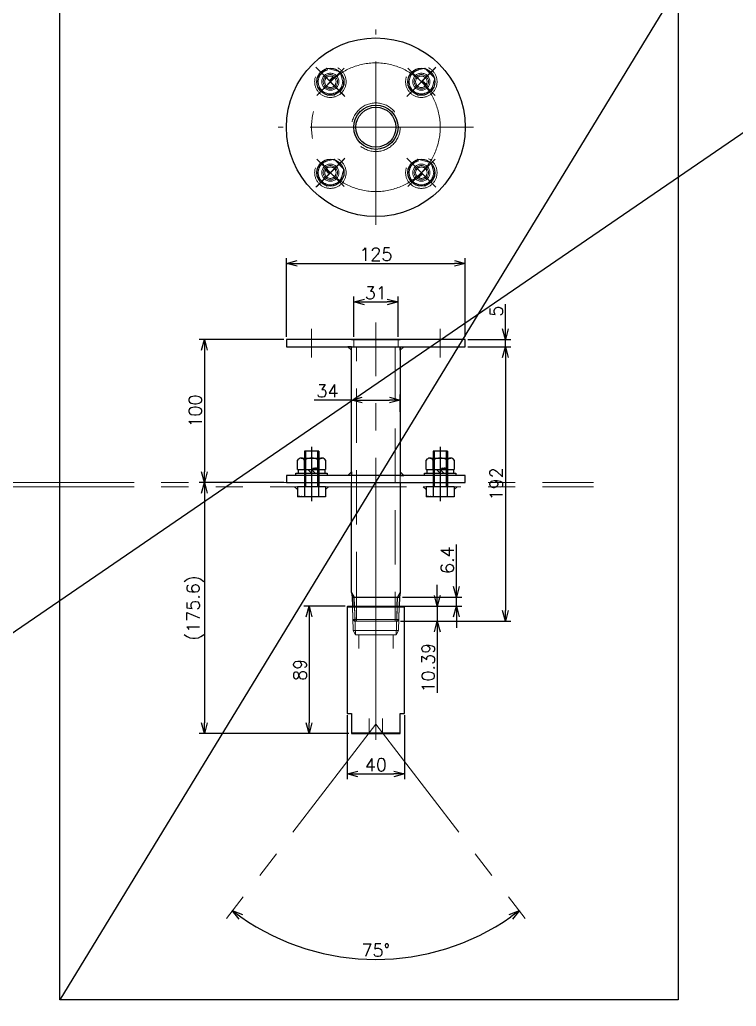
# Model space of a CAD drawing. Header units: millimetres. Extents: x -16130 to 36813, y -8099 to 27484.
# Drawn here: x -8694 to -8192, y 3590 to 4280 of the extents above; entities that cross this region are included whole.
import ezdxf

# ---------------------------------------------------------------- set-up
doc = ezdxf.new("R2010")
doc.units = ezdxf.units.MM
doc.header["$LTSCALE"] = 6
doc.header["$PDMODE"] = 99
doc.header["$PDSIZE"] = 1
for name, pattern in [('CENTER2', [28.575, 19.05, -3.175, 3.175, -3.175]), ('HIDDEN', [9.525, 6.35, -3.175]), ('PHANTOM2', [31.75, 15.875, -3.175, 3.175, -3.175, 3.175, -3.175])]:
    doc.linetypes.add(name, pattern=pattern)
for name, color, linetype, lineweight in [('04_HIDDEN', 2, 'HIDDEN', 13), ('05_CENTER', 4, 'CENTER2', 13), ('06_PHANTOM', 2, 'PHANTOM2', 13), ('08_DIM', 3, 'Continuous', 13)]:
    doc.layers.add(name, color=color, linetype=linetype, lineweight=lineweight)
doc.layers.add('10_DRAFT', color=8, linetype='Continuous', lineweight=0, plot=False)
doc.styles.add('KSS_TXT', font='txt.shx', dxfattribs={"bigfont": 'extfont2.shx'})
doc.styles.add('KSS_TXT_L', font='txt.shx', dxfattribs={"height": 3, "bigfont": 'extfont2.shx'})
doc.dimstyles.new('KSS_DIM', dxfattribs={"dimtxt": 3, "dimasz": 2.5, "dimexe": 1.25, "dimexo": 0.625, "dimtad": 1, "dimdsep": 46, "dimtxsty": 'KSS_TXT', "dimblk": 'OPEN30', "dimcen": 0, "dimazin": 2, "dimtfac": 0.75, "dimtmove": 0, "dimatfit": 3, "dimldrblk": 'OPEN30', "dimfxl": 1, "dimtolj": 1, "dimarcsym": 0})

# ---------------------------------------------------------------- blocks, each defined once
blk = doc.blocks.new('_Open30')
at = {"color": 0, "linetype": 'ByBlock', "lineweight": -2}
for p, q in [((-1, 0.268), (0, 0)), ((0, 0), (-1, -0.268)), ((0, 0), (-1, 0))]:
    blk.add_line(p, q, dxfattribs=at)
blk = doc.blocks.new('*D666')
at = {"layer": '08_DIM', "color": 0, "lineweight": -2, "transparency": 16777216}
for p, q in [((-8508.92, 3956.67), (-8568.23, 3956.67)), ((-8564.48, 3949.17), (-8564.48, 3788.56)), ((-8463.42, 3781.06), (-8568.23, 3781.06))]:
    blk.add_line(p, q, dxfattribs=at)
at = {"layer": 'Defpoints', "color": 0, "transparency": 16777216}
for p in [(-8507.05, 3956.67), (-8564.48, 3781.06), (-8461.55, 3781.06)]:
    blk.add_point(p, dxfattribs=at)
at = {"layer": '08_DIM', "color": 0, "lineweight": -2, "transparency": 16777216, "xscale": 7.5, "yscale": 7.5, "zscale": 7.5}
for p, rotation in [((-8564.48, 3956.67), 90), ((-8564.48, 3781.06), 270)]:
    blk.add_blockref('_Open30', p, dxfattribs=dict(at, rotation=rotation))
at = {"layer": '08_DIM', "color": 0, "transparency": 16777216, "insert": (-8570.86, 3868.86), "char_height": 9, "attachment_point": 5, "rotation": 90, "style": 'KSS_TXT'}
blk.add_mtext('\\A1;(175.6)', dxfattribs=at)
blk = doc.blocks.new('*D667')
at = {"layer": '08_DIM', "color": 0, "lineweight": -2, "transparency": 16777216}
for p, q in [((-8508.92, 4056.67), (-8568.23, 4056.67)), ((-8564.48, 4049.17), (-8564.48, 3964.17)), ((-8508.92, 3956.67), (-8568.23, 3956.67))]:
    blk.add_line(p, q, dxfattribs=at)
at = {"layer": 'Defpoints', "color": 0, "transparency": 16777216}
for p in [(-8507.05, 4056.67), (-8564.48, 3956.67), (-8507.05, 3956.67)]:
    blk.add_point(p, dxfattribs=at)
at = {"layer": '08_DIM', "color": 0, "lineweight": -2, "transparency": 16777216, "xscale": 7.5, "yscale": 7.5, "zscale": 7.5}
for p, rotation in [((-8564.48, 4056.67), 90), ((-8564.48, 3956.67), 270)]:
    blk.add_blockref('_Open30', p, dxfattribs=dict(at, rotation=rotation))
at = {"layer": '08_DIM', "color": 0, "transparency": 16777216, "insert": (-8570.86, 4006.67), "char_height": 9, "attachment_point": 5, "rotation": 90, "style": 'KSS_TXT'}
blk.add_mtext('\\A1;100', dxfattribs=at)
blk = doc.blocks.new('*D668')
at = {"layer": '08_DIM', "color": 0, "lineweight": -2, "transparency": 16777216}
for p, q in [((-8507.05, 4058.54), (-8507.05, 4113.74)), ((-8499.55, 4109.99), (-8389.55, 4109.99)), ((-8382.05, 4058.54), (-8382.05, 4113.74))]:
    blk.add_line(p, q, dxfattribs=at)
at = {"layer": 'Defpoints', "color": 0, "transparency": 16777216}
for p in [(-8382.05, 4109.99), (-8507.05, 4056.67), (-8382.05, 4056.67)]:
    blk.add_point(p, dxfattribs=at)
at = {"layer": '08_DIM', "color": 0, "lineweight": -2, "transparency": 16777216, "xscale": 7.5, "yscale": 7.5, "zscale": 7.5, "rotation": 180}
blk.add_blockref('_Open30', (-8507.05, 4109.99), dxfattribs=at)
at = {"layer": '08_DIM', "color": 0, "lineweight": -2, "transparency": 16777216, "xscale": 7.5, "yscale": 7.5, "zscale": 7.5}
blk.add_blockref('_Open30', (-8382.05, 4109.99), dxfattribs=at)
at = {"layer": '08_DIM', "color": 0, "transparency": 16777216, "insert": (-8444.55, 4116.37), "char_height": 9, "attachment_point": 5, "style": 'KSS_TXT'}
blk.add_mtext('\\A1;125', dxfattribs=at)
blk = doc.blocks.new('A$C0FDA08F1_1_1_1')
at = {"color": 0}
for p, q in [((-17, 100), (17, 100)), ((-17, 5), (-17, 95)), ((17, 95), (17, 5)), ((-17, -76.87), (-17, 0)), ((17, 0), (17, -76.87)), ((-16.57, -80.21), (16.57, -80.21))]:
    blk.add_line(p, q, dxfattribs=at)
for p, q in [((-17, -76.87), (-15.1, -80.21)), ((-17, -76.87), (-16.57, -80.21)), ((-16.57, -80.21), (-16.37, -86.61)), ((-14.9, -86.61), (-15.1, -80.21)), ((14.9, -86.61), (15.1, -80.21)), ((17, -76.87), (15.1, -80.21)), ((16.57, -80.21), (16.37, -86.61)), ((17, -76.87), (16.57, -80.21))]:
    blk.add_line(p, q)
for points in [[(62.5, 100), (-62.5, 100), (-62.5, 95), (62.5, 95)], [(62.5, 5), (-62.5, 5), (-62.5, 0), (62.5, 0)]]:
    blk.add_lwpolyline(points, close=True, dxfattribs=at)
at = {"color": 3}
for points in [[(-17, 95), (-19.5, 95), (-19.5, 95), (-17, 92.5)], [(17, 95), (19.5, 95), (19.5, 95), (17, 92.5)], [(-17, 5), (-19.5, 5), (-19.5, 5), (-17, 7.5)], [(17, 5), (19.5, 5), (19.5, 5), (17, 7.5)]]:
    blk.add_lwpolyline(points, close=True, dxfattribs=at)
at = {"layer": '04_HIDDEN'}
for p, q in [((-15.5, 95), (-15.5, 100)), ((15.5, 100), (15.5, 95)), ((-13.6, -86.61), (-13.6, 95)), ((13.6, 95), (13.6, -86.61)), ((-17, 0), (-17, 5)), ((17, 5), (17, 0))]:
    blk.add_line(p, q, dxfattribs=at)
at = {"layer": '05_CENTER'}
for p, q in [((0, -97), (0, 112.03)), ((-45, 107.41), (-45, 87.47)), ((45, 107.41), (45, 87.47)), ((-45, 12.41), (-45, -7.53)), ((45, 12.41), (45, -7.53))]:
    blk.add_line(p, q, dxfattribs=at)
at = {"layer": '10_DRAFT'}
for p, q in [((-16.37, -86.61), (16.37, -86.61)), ((-16.37, -86.61), (-16.08, -95.97)), ((-14.57, -97), (-14.9, -86.61)), ((-13.6, -97), (-13.6, -86.61)), ((13.6, -86.61), (13.6, -97)), ((14.57, -97), (14.9, -86.61)), ((16.37, -86.61), (16.08, -95.97)), ((-15.05, -97), (-16.08, -95.97)), ((16.08, -95.97), (-16.08, -95.97)), ((15.05, -97), (16.08, -95.97)), ((-15.05, -97), (15.05, -97))]:
    blk.add_line(p, q, dxfattribs=at)
blk = doc.blocks.new('A$C653E464D_1_1')
at = {"color": 0}
for centre, radius in [((0, 0), 62.5), ((-31.82, 31.82), 9.5), ((31.82, 31.82), 9.5), ((0, 0), 15.5), ((0, 0), 14), ((-31.82, -31.82), 9.5), ((31.82, -31.82), 9.5)]:
    blk.add_circle(centre, radius, dxfattribs=at)
at = {"layer": '04_HIDDEN'}
blk.add_circle((0, 0), 17, dxfattribs=at)
at = {"layer": '05_CENTER'}
for p, q in [((0, -68.4), (0, 68.4)), ((-42.03, 42.03), (-21.6, 21.6)), ((42.03, 42.03), (21.6, 21.6)), ((68.4, 0), (-68.4, 0)), ((-42.03, -42.03), (-21.6, -21.6)), ((42.03, -42.03), (21.6, -21.6))]:
    blk.add_line(p, q, dxfattribs=at)
blk.add_circle((0, 0), 45, dxfattribs=at)
blk = doc.blocks.new('*D1539')
at = {"layer": '08_DIM', "color": 0, "lineweight": -2, "transparency": 16777216}
for p, q in [((-8464.55, 3793.79), (-8464.55, 3748.99)), ((-8424.55, 3793.79), (-8424.55, 3748.99)), ((-8457.05, 3752.74), (-8432.05, 3752.74))]:
    blk.add_line(p, q, dxfattribs=at)
at = {"layer": 'Defpoints', "color": 0, "transparency": 16777216}
for p in [(-8464.55, 3795.67), (-8424.55, 3795.67), (-8424.55, 3752.74)]:
    blk.add_point(p, dxfattribs=at)
at = {"layer": '08_DIM', "color": 0, "lineweight": -2, "transparency": 16777216, "xscale": 7.5, "yscale": 7.5, "zscale": 7.5, "rotation": 180}
blk.add_blockref('_Open30', (-8464.55, 3752.74), dxfattribs=at)
at = {"layer": '08_DIM', "color": 0, "lineweight": -2, "transparency": 16777216, "xscale": 7.5, "yscale": 7.5, "zscale": 7.5}
blk.add_blockref('_Open30', (-8424.55, 3752.74), dxfattribs=at)
at = {"layer": '08_DIM', "color": 0, "transparency": 16777216, "insert": (-8444.55, 3759.12), "char_height": 9, "attachment_point": 5, "style": 'KSS_TXT'}
blk.add_mtext('\\A1;40', dxfattribs=at)
blk = doc.blocks.new('*D1540')
at = {"layer": '08_DIM', "color": 0, "lineweight": -2, "transparency": 16777216}
for p, q in [((-8465.93, 3870.06), (-8495, 3870.06)), ((-8491.25, 3862.56), (-8491.25, 3788.56)), ((-8463.42, 3781.06), (-8495, 3781.06))]:
    blk.add_line(p, q, dxfattribs=at)
at = {"layer": 'Defpoints', "color": 0, "transparency": 16777216}
for p in [(-8464.05, 3870.06), (-8491.25, 3781.06), (-8461.55, 3781.06)]:
    blk.add_point(p, dxfattribs=at)
at = {"layer": '08_DIM', "color": 0, "lineweight": -2, "transparency": 16777216, "xscale": 7.5, "yscale": 7.5, "zscale": 7.5}
for p, rotation in [((-8491.25, 3870.06), 90), ((-8491.25, 3781.06), 270)]:
    blk.add_blockref('_Open30', p, dxfattribs=dict(at, rotation=rotation))
at = {"layer": '08_DIM', "color": 0, "transparency": 16777216, "insert": (-8497.63, 3825.56), "char_height": 9, "attachment_point": 5, "rotation": 90, "style": 'KSS_TXT'}
blk.add_mtext('\\A1;89', dxfattribs=at)
blk = doc.blocks.new('1FJJXP50S303a_1_1')
at = {"color": 0}
for p, q in [((-75, 17), (-89, 17)), ((-89, 17), (-89, -17)), ((-88.51, 17), (-88.51, -17)), ((-0.49, 20), (-75, 20)), ((-75, 20), (-75, 17)), ((0, 19.51), (-0.49, 20)), ((-0.49, 20), (-0.49, -20)), ((0, 19.51), (0, -19.51)), ((-89, -17), (-75, -17)), ((-75, -17), (-75, -20)), ((-75, -20), (-0.49, -20)), ((-0.49, -20), (0, -19.51))]:
    blk.add_line(p, q, dxfattribs=at)
at = {"layer": '04_HIDDEN', "color": 0}
for p, q in [((-17, 15.84), (-20, 14.27)), ((0, 14.9), (-20, 14.27)), ((-20, 14.27), (-20, -14.27)), ((0, 16.37), (-17, 15.84)), ((-17, 15.84), (-17, -15.84)), ((-20, 12), (-29.54, 12)), ((-88.5, 4.6), (-89, 5.1)), ((-78.42, 4.6), (-88.51, 4.6)), ((-88.5, 4.6), (-88.5, -4.6)), ((-89, -5.1), (-88.5, -4.6)), ((-88.51, -4.6), (-78.42, -4.6)), ((-20, -12), (-29.54, -12)), ((-20, -14.27), (0, -14.9)), ((-17, -15.84), (-20, -14.27)), ((0, -16.37), (-17, -15.84))]:
    blk.add_line(p, q, dxfattribs=at)
at = {"layer": '05_CENTER', "color": 0}
blk.add_line((-93.45, 0), (4.45, 0), dxfattribs=at)
blk = doc.blocks.new('*D2035')
at = {"layer": '08_DIM', "color": 0, "lineweight": -2, "transparency": 16777216}
blk.add_arc((-8444.55, 3788.16), 165.16, 235.10201, 304.89799, dxfattribs=at)
at = {"layer": 'Defpoints', "color": 0, "transparency": 16777216}
for p in [(-8444.55, 3788.16), (-8444.55, 3788.16), (-8556.44, 3642.34), (-8332.65, 3642.34), (-8480.29, 3626.92)]:
    blk.add_point(p, dxfattribs=at)
at = {"layer": '08_DIM', "color": 0, "lineweight": -2, "transparency": 16777216, "xscale": 7.5, "yscale": 7.5, "zscale": 7.5}
for p, rotation in [((-8545.09, 3657.13), 143.8010063073728), ((-8344, 3657.13), 36.19899369262721)]:
    blk.add_blockref('_Open30', p, dxfattribs=dict(at, rotation=rotation))
at = {"layer": '08_DIM', "color": 0, "transparency": 16777216, "insert": (-8444.55, 3629.38), "char_height": 9, "attachment_point": 5, "style": 'KSS_TXT'}
blk.add_mtext('\\A1;75%%d', dxfattribs=at)
blk = doc.blocks.new('*D2036')
at = {"layer": '08_DIM', "color": 0, "lineweight": -2, "transparency": 16777216}
for p, q in [((-8380.17, 4051.67), (-8350.22, 4051.67)), ((-8353.97, 4044.17), (-8353.97, 3867.17)), ((-8427.37, 3859.67), (-8350.22, 3859.67))]:
    blk.add_line(p, q, dxfattribs=at)
at = {"layer": 'Defpoints', "color": 0, "transparency": 16777216}
for p in [(-8382.05, 4051.67), (-8429.25, 3859.67), (-8353.97, 3859.67)]:
    blk.add_point(p, dxfattribs=at)
at = {"layer": '08_DIM', "color": 0, "lineweight": -2, "transparency": 16777216, "xscale": 7.5, "yscale": 7.5, "zscale": 7.5}
for p, rotation in [((-8353.97, 4051.67), 90), ((-8353.97, 3859.67), 270)]:
    blk.add_blockref('_Open30', p, dxfattribs=dict(at, rotation=rotation))
at = {"layer": '08_DIM', "color": 0, "transparency": 16777216, "insert": (-8360.35, 3955.67), "char_height": 9, "attachment_point": 5, "rotation": 90, "style": 'KSS_TXT'}
blk.add_mtext('\\A1;192', dxfattribs=at)
blk = doc.blocks.new('*D2037')
at = {"layer": '08_DIM', "color": 0, "lineweight": -2, "transparency": 16777216}
for p, q in [((-8401.56, 3877.56), (-8401.56, 3885.06)), ((-8426.05, 3870.06), (-8397.81, 3870.06)), ((-8401.56, 3870.06), (-8401.56, 3859.67)), ((-8427.37, 3859.67), (-8397.81, 3859.67)), ((-8401.56, 3852.17), (-8401.56, 3809.41))]:
    blk.add_line(p, q, dxfattribs=at)
at = {"layer": 'Defpoints', "color": 0, "transparency": 16777216}
for p in [(-8427.92, 3870.06), (-8429.25, 3859.67), (-8401.56, 3859.67)]:
    blk.add_point(p, dxfattribs=at)
at = {"layer": '08_DIM', "color": 0, "lineweight": -2, "transparency": 16777216, "xscale": 7.5, "yscale": 7.5, "zscale": 7.5}
for p, rotation in [((-8401.56, 3870.06), 270), ((-8401.56, 3859.67), 90)]:
    blk.add_blockref('_Open30', p, dxfattribs=dict(at, rotation=rotation))
at = {"layer": '08_DIM', "color": 0, "transparency": 16777216, "insert": (-8407.93, 3827.04), "char_height": 9, "attachment_point": 5, "rotation": 90, "style": 'KSS_TXT'}
blk.add_mtext('\\A1;10.39', dxfattribs=at)
blk = doc.blocks.new('*D2038')
at = {"layer": '08_DIM', "color": 0, "lineweight": -2, "transparency": 16777216}
for p, q in [((-8388.22, 3883.96), (-8388.22, 3913.27)), ((-8425.85, 3876.46), (-8384.47, 3876.46)), ((-8388.22, 3870.06), (-8388.22, 3876.46)), ((-8426.05, 3870.06), (-8384.47, 3870.06)), ((-8388.22, 3862.56), (-8388.22, 3855.06))]:
    blk.add_line(p, q, dxfattribs=at)
at = {"layer": 'Defpoints', "color": 0, "transparency": 16777216}
for p in [(-8427.72, 3876.46), (-8388.22, 3876.46), (-8427.92, 3870.06)]:
    blk.add_point(p, dxfattribs=at)
at = {"layer": '08_DIM', "color": 0, "lineweight": -2, "transparency": 16777216, "xscale": 7.5, "yscale": 7.5, "zscale": 7.5}
for p, rotation in [((-8388.22, 3876.46), 270), ((-8388.22, 3870.06), 90)]:
    blk.add_blockref('_Open30', p, dxfattribs=dict(at, rotation=rotation))
at = {"layer": '08_DIM', "color": 0, "transparency": 16777216, "insert": (-8394.6, 3902.36), "char_height": 9, "attachment_point": 5, "rotation": 90, "style": 'KSS_TXT'}
blk.add_mtext('\\A1;6.4', dxfattribs=at)
blk = doc.blocks.new('*D2039')
at = {"layer": '08_DIM', "color": 0, "lineweight": -2, "transparency": 16777216}
for p, q in [((-8353.97, 4064.17), (-8353.97, 4081.42)), ((-8380.17, 4056.67), (-8350.22, 4056.67)), ((-8353.97, 4051.67), (-8353.97, 4056.67)), ((-8380.17, 4051.67), (-8350.22, 4051.67)), ((-8353.97, 4044.17), (-8353.97, 4036.67))]:
    blk.add_line(p, q, dxfattribs=at)
at = {"layer": 'Defpoints', "color": 0, "transparency": 16777216}
for p in [(-8382.05, 4056.67), (-8353.97, 4056.67), (-8382.05, 4051.67)]:
    blk.add_point(p, dxfattribs=at)
at = {"layer": '08_DIM', "color": 0, "lineweight": -2, "transparency": 16777216, "xscale": 7.5, "yscale": 7.5, "zscale": 7.5}
for p, rotation in [((-8353.97, 4056.67), 270), ((-8353.97, 4051.67), 90)]:
    blk.add_blockref('_Open30', p, dxfattribs=dict(at, rotation=rotation))
at = {"layer": '08_DIM', "color": 0, "transparency": 16777216, "insert": (-8360.35, 4076.54), "char_height": 9, "attachment_point": 5, "rotation": 90, "style": 'KSS_TXT'}
blk.add_mtext('\\A1;5', dxfattribs=at)
blk = doc.blocks.new('*D3203')
at = {"layer": '08_DIM', "color": 0, "lineweight": -2, "transparency": 16777216}
for p, q in [((-8460.05, 4058.54), (-8460.05, 4086.8)), ((-8429.05, 4058.54), (-8429.05, 4086.8)), ((-8452.55, 4083.05), (-8436.55, 4083.05))]:
    blk.add_line(p, q, dxfattribs=at)
at = {"layer": 'Defpoints', "color": 0, "transparency": 16777216}
for p in [(-8429.05, 4083.05), (-8460.05, 4056.67), (-8429.05, 4056.67)]:
    blk.add_point(p, dxfattribs=at)
at = {"layer": '08_DIM', "color": 0, "lineweight": -2, "transparency": 16777216, "xscale": 7.5, "yscale": 7.5, "zscale": 7.5, "rotation": 180}
blk.add_blockref('_Open30', (-8460.05, 4083.05), dxfattribs=at)
at = {"layer": '08_DIM', "color": 0, "lineweight": -2, "transparency": 16777216, "xscale": 7.5, "yscale": 7.5, "zscale": 7.5}
blk.add_blockref('_Open30', (-8429.05, 4083.05), dxfattribs=at)
at = {"layer": '08_DIM', "color": 0, "transparency": 16777216, "insert": (-8444.55, 4089.42), "char_height": 9, "attachment_point": 5, "style": 'KSS_TXT'}
blk.add_mtext('\\A1;31', dxfattribs=at)
blk = doc.blocks.new('*D3204')
at = {"layer": '08_DIM', "color": 0, "lineweight": -2, "transparency": 16777216}
for p, q in [((-8461.55, 4006.02), (-8461.55, 4018.14)), ((-8427.55, 4006.02), (-8427.55, 4018.14)), ((-8461.55, 4014.39), (-8487.8, 4014.39)), ((-8454.05, 4014.39), (-8435.05, 4014.39))]:
    blk.add_line(p, q, dxfattribs=at)
at = {"layer": 'Defpoints', "color": 0, "transparency": 16777216}
for p in [(-8427.55, 4014.39), (-8461.55, 4004.14), (-8427.55, 4004.14)]:
    blk.add_point(p, dxfattribs=at)
at = {"layer": '08_DIM', "color": 0, "lineweight": -2, "transparency": 16777216, "xscale": 7.5, "yscale": 7.5, "zscale": 7.5, "rotation": 180}
blk.add_blockref('_Open30', (-8461.55, 4014.39), dxfattribs=at)
at = {"layer": '08_DIM', "color": 0, "lineweight": -2, "transparency": 16777216, "xscale": 7.5, "yscale": 7.5, "zscale": 7.5}
blk.add_blockref('_Open30', (-8427.55, 4014.39), dxfattribs=at)
at = {"layer": '08_DIM', "color": 0, "transparency": 16777216, "insert": (-8478.42, 4020.76), "char_height": 9, "attachment_point": 5, "style": 'KSS_TXT'}
blk.add_mtext('\\A1;34', dxfattribs=at)
blk = doc.blocks.new('M10Nza_1_1_1_1')
at = {"color": 0}
for p, q in [((-9.8, 4), (-9.8, 10.69)), ((-7.35, 12), (7.35, 12)), ((-4.9, 4), (-4.9, 10.69)), ((4.9, 10.69), (4.9, 4)), ((9.8, 10.69), (9.8, 4)), ((-9.8, 4), (9.8, 4)), ((-9.2, 1.5), (-9.2, 4)), ((0, 1.5), (-2.5, 4)), ((0, 4), (2.5, 1.5)), ((9.2, 4), (9.2, 1.5))]:
    blk.add_line(p, q, dxfattribs=at)
at = {"color": 0, "linetype": 'CENTER2'}
blk.add_line((0, 12), (0, 0), dxfattribs=at)
at = {"color": 0}
blk.add_lwpolyline([(-11, 1.5), (11, 1.5), (11, 0), (-11, 0)], close=True, dxfattribs=at)
for centre, radius, start, end in [((-7.35, 9.06), 2.94, 33.626, 146.374), ((0, 2.2), 9.8, 60, 120), ((7.35, 9.06), 2.94, 33.626, 146.374)]:
    blk.add_arc(centre, radius, start, end, dxfattribs=at)
at = {"layer": '10_DRAFT', "style": 'KSS_TXT'}
blk.add_text('M10', height=1.25, dxfattribs=at).set_placement((0.26, 4.12))
blk = doc.blocks.new('A$C6847864B')
at = {"color": 0}
for p, q in [((-9.81, 7), (9.81, 7)), ((-9.81, 0), (-9.81, 7)), ((-4.91, 0), (-4.91, 7)), ((4.91, 0), (4.91, 7)), ((9.81, 0), (9.81, 7)), ((-9.81, 0), (9.81, 0))]:
    blk.add_line(p, q, dxfattribs=at)
at = {"color": 0, "linetype": 'CENTER2'}
blk.add_line((0, -28), (0, 10), dxfattribs=at)
at = {"color": 0, "linetype": 'HIDDEN'}
for p, q in [((-5, -25), (-5, 0)), ((-4.19, -25), (-4.19, 0)), ((4.19, -25), (4.19, 0)), ((5, -25), (5, 0)), ((-5, -25), (5, -25))]:
    blk.add_line(p, q, dxfattribs=at)
at = {"layer": '10_DRAFT', "style": 'KSS_TXT_L'}
blk.add_text('BT-M10x25L', height=0.3, dxfattribs=at).set_placement((6.81, 6.66))
blk = doc.blocks.new('10b_2_1_1')
at = {"color": 0}
for p, q in [((-4.9, 8.49), (-9.8, 0)), ((-4.9, 8.49), (4.9, 8.49)), ((9.8, 0), (4.9, 8.49)), ((-9.8, 0), (-4.9, -8.49)), ((4.9, -8.49), (9.8, 0)), ((-4.9, -8.49), (4.9, -8.49))]:
    blk.add_line(p, q, dxfattribs=at)
at = {"color": 0, "linetype": 'CENTER2'}
for p, q in [((0, -13.51), (0, 13.51)), ((13.51, 0), (-13.51, 0))]:
    blk.add_line(p, q, dxfattribs=at)
at = {"color": 0}
for radius in [11, 8.49, 5, 4]:
    blk.add_circle((0, 0), radius, dxfattribs=at)
at = {"layer": '10_DRAFT', "style": 'KSS_TXT'}
blk.add_text('M10', height=1.25, dxfattribs=at).set_placement((0.26, 0.12))

msp = doc.modelspace()

# ---------------------------------------------------------------- linework, layer by layer
at = {"color": 2}
for p, q in [((-7691.19611, 4541.63994), (-9593.25515, 3238.24631)), ((-8233.15942, 4304.17879), (-8665.52882, 3594.66041))]:
    msp.add_line(p, q, dxfattribs=at)
msp.add_lwpolyline([(-8665.52882, 4304.17879), (-8233.15942, 4304.17879), (-8233.15942, 3594.66041), (-8665.52882, 3594.66041)], close=True, dxfattribs=at)
at = {"layer": '04_HIDDEN'}
for centre in [(-8476.36562, 4237.08956), (-8412.72601, 4237.08956), (-8476.36562, 4173.44995), (-8412.72601, 4173.44995)]:
    msp.add_circle(centre, 6, dxfattribs=at)
at = {"layer": '06_PHANTOM'}
for p, q in [((-9280.44904, 3956.66862), (-8292.2398, 3956.66862)), ((-9280.44904, 3953.66862), (-8292.2398, 3953.66862))]:
    msp.add_line(p, q, dxfattribs=at)
at = {"layer": '06_PHANTOM', "color": 4}
for q in [(-8556.43813, 3641.73256), (-8332.65351, 3641.73256)]:
    msp.add_line((-8444.54582, 3787.55345), q, dxfattribs=at)
at = {"layer": '08_DIM'}
for points in [[(-8499.36078, 3953.66862), (-8501.36078, 3953.66862), (-8499.36078, 3951.66862), (-8499.36078, 3951.66862)], [(-8479.73086, 3953.66862), (-8477.73086, 3953.66862), (-8479.73086, 3951.66862), (-8479.73086, 3951.66862)], [(-8409.36078, 3953.66862), (-8411.36078, 3953.66862), (-8409.36078, 3951.66862), (-8409.36078, 3951.66862)], [(-8389.73086, 3953.66862), (-8387.73086, 3953.66862), (-8389.73086, 3951.66862), (-8389.73086, 3951.66862)]]:
    msp.add_lwpolyline(points, close=True, dxfattribs=at)

# ---------------------------------------------------------------- block references
for name, p in [('A$C653E464D_1_1', (-8444.54582, 4205.26976)), ('A$C0FDA08F1_1_1_1', (-8444.54582, 3956.66862)), ('M10Nza_1_1_1_1', (-8489.54582, 3961.66862)), ('M10Nza_1_1_1_1', (-8399.54582, 3961.66862))]:
    msp.add_blockref(name, p)
at = {"rotation": 180}
for p in [(-8489.54582, 3953.66862), (-8399.54582, 3953.66862)]:
    msp.add_blockref('A$C6847864B', p, dxfattribs=at)
at = {"color": 4, "rotation": 90}
msp.add_blockref('1FJJXP50S303a_1_1', (-8444.54582, 3870.05862), dxfattribs=at)
at = {"layer": '04_HIDDEN'}
for p, rotation in [((-8476.36562, 4237.08956), 44.99999999999999), ((-8412.72601, 4237.08956), 315), ((-8476.36562, 4173.44995), 135), ((-8412.72601, 4173.44995), 225)]:
    msp.add_blockref('10b_2_1_1', p, dxfattribs=dict(at, rotation=rotation))

# ---------------------------------------------------------------- dimensions: what is measured, and where the dimension line sits
at = {"layer": '08_DIM'}
for base, p1, p2, picture, middle in [((-8382.04582, 4109.99097), (-8507.04582, 4056.66862), (-8382.04582, 4056.66862), '*D668', (-8444.54582, 4116.37222)), ((-8429.04582, 4083.04579), (-8460.04582, 4056.66862), (-8429.04582, 4056.66862), '*D3203', (-8444.54582, 4089.42079)), ((-8424.54582, 3752.74075), (-8464.54582, 3795.66862), (-8424.54582, 3795.66862), '*D1539', (-8444.54582, 3759.11575))]:
    dim = msp.add_linear_dim(base=base, p1=p1, p2=p2, dimstyle='KSS_DIM', override={"dimscale": 3}, dxfattribs=at)
    dim.commit()
    dim.dimension.update_dxf_attribs({"geometry": picture, "text_midpoint": middle})
for base, p1, p2, picture, middle in [((-8353.97156, 4056.66862), (-8382.04582, 4051.66862), (-8382.04582, 4056.66862), '*D2039', (-8360.35281, 4076.54362)), ((-8564.48306, 3956.66862), (-8507.04582, 4056.66862), (-8507.04582, 3956.66862), '*D667', (-8570.85806, 4006.66862)), ((-8353.97156, 3859.66862), (-8382.04582, 4051.66862), (-8429.24569, 3859.66862), '*D2036', (-8360.34656, 3955.66862)), ((-8388.22052, 3876.45862), (-8427.92132, 3870.05862), (-8427.72151, 3876.45862), '*D2038', (-8394.59552, 3902.36487)), ((-8401.55615, 3859.66862), (-8427.92132, 3870.05862), (-8429.24569, 3859.66862), '*D2037', (-8407.93115, 3827.04153)), ((-8491.25255, 3781.05862), (-8464.05084, 3870.05862), (-8461.54582, 3781.05862), '*D1540', (-8497.62755, 3825.55862))]:
    dim = msp.add_linear_dim(base=base, p1=p1, p2=p2, angle=90, dimstyle='KSS_DIM', override={"dimscale": 3}, dxfattribs=at)
    dim.commit()
    dim.dimension.update_dxf_attribs({"geometry": picture, "text_midpoint": middle})
dim = msp.add_linear_dim(base=(-8427.54582, 4014.38961), p1=(-8461.54582, 4004.14283), p2=(-8427.54582, 4004.14283), dimstyle='KSS_DIM', override={"dimscale": 3}, dxfattribs=at)
dim.commit()
dim.dimension.update_dxf_attribs({"geometry": '*D3204', "text_midpoint": (-8478.42082, 4014.38961), "dimtype": 160})
dim = msp.add_linear_dim(base=(-8564.48306, 3781.05862), p1=(-8507.04582, 3956.66862), p2=(-8461.54582, 3781.05862), angle=90, text='(175.6)', dimstyle='KSS_DIM', override={"dimscale": 3}, dxfattribs=at)
dim.commit()
dim.dimension.update_dxf_attribs({"geometry": '*D666', "text_midpoint": (-8570.86431, 3868.86362)})
dim = msp.add_angular_dim_2l(base=(-8480.29356, 3626.91583), line1=((-8444.54582, 3788.16345), (-8332.65351, 3642.34256)), line2=((-8444.54582, 3788.16345), (-8556.43813, 3642.34256)), dimstyle='KSS_DIM', override={"dimscale": 3}, dxfattribs=at)
dim.commit()
dim.dimension.update_dxf_attribs({"geometry": '*D2035', "text_midpoint": (-8444.54582, 3629.38206)})

doc.saveas('drawing.dxf')
